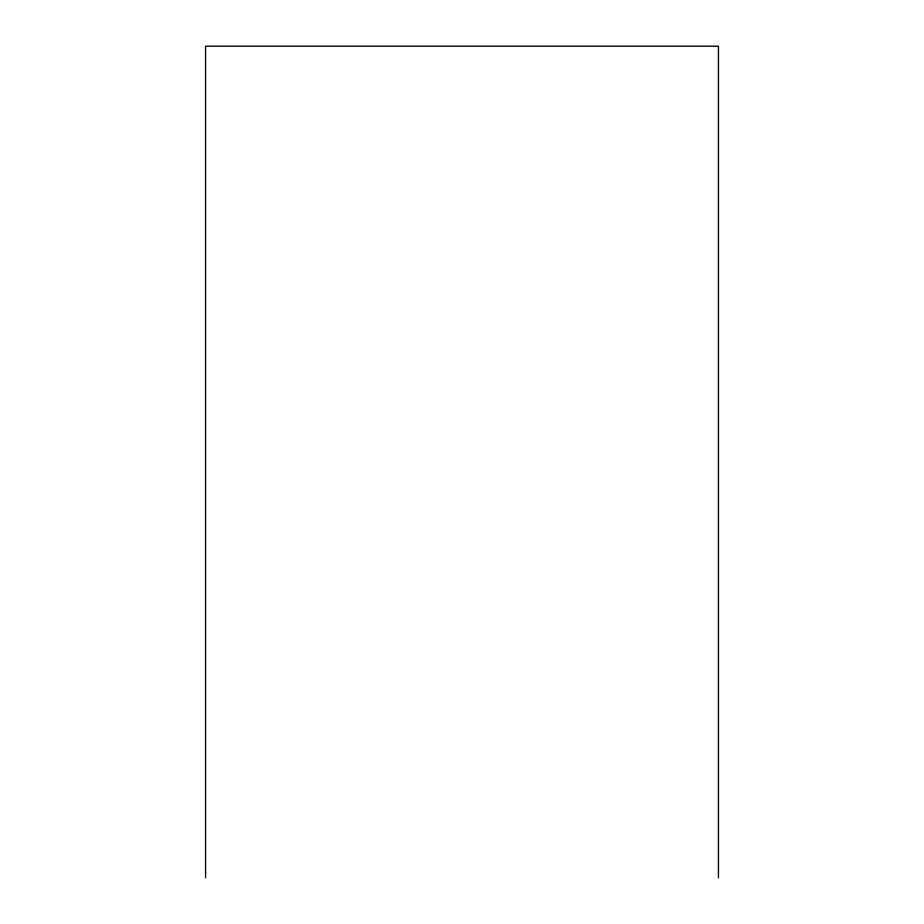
<?xml version="1.0" encoding="UTF-8"?>
<svg xmlns="http://www.w3.org/2000/svg" width="924" height="924" viewBox="0 0 924 924"><rect width="100%" height="100%" fill="white"/><g stroke="black" fill="none" stroke-linecap="round" stroke-linejoin="round"><path stroke-width="1.39" d="M718.433 877.8L718.433 46.2L205.567 46.2L205.567 877.8"/></g></svg>
